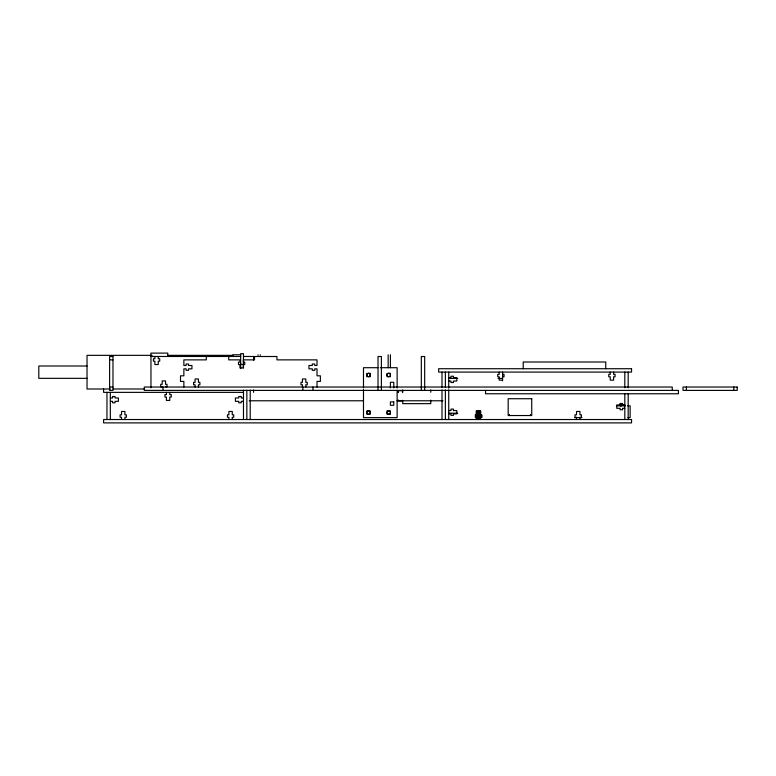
<?xml version="1.0" encoding="UTF-8"?>
<svg xmlns="http://www.w3.org/2000/svg" width="776" height="776" viewBox="0 0 776 776"><rect width="100%" height="100%" fill="white"/><g stroke="black" fill="none" stroke-linecap="round" stroke-linejoin="round"><path stroke-width="1.16" d="M398.146 392.52L398.66 390.716L402.337 390.716L402.637 392.52M398.146 400.29L397.845 400.92M402.337 400.92L402.637 400.29M240.676 354.787L232.829 354.787L232.829 355.922M152.096 355.35L87.028 355.35L87.028 388.999L110.328 388.999M167.761 355.35L232.829 355.35M150.951 356.475L240.676 356.475M243.48 356.475L253.577 356.475L253.577 360.064M109.61 359.87L112.976 359.87M240.676 364.322L243.48 364.322M87.028 366.01L38.8 366.01L38.8 378.339L87.028 378.339M377.902 367.708L363.488 367.708L363.488 387.922M380.308 367.708L397.128 367.708L397.128 387.922M367.97 373.324L370.21 373.324L370.21 376.68L366.854 376.68L366.854 373.324M388.155 373.324L390.406 373.324L390.406 376.68L387.04 376.68L387.04 373.324M502.567 374.333L504.022 374.333L504.022 376.796L502.567 376.796M448.732 377.699L450.972 377.699L450.972 376.234L453.446 376.234L453.446 377.699L456.812 377.699L456.812 381.055L453.446 381.055L453.446 382.519L450.972 382.519L450.972 381.055L448.732 381.055M448.732 378.426L457.704 378.426M498.085 378.426L502.567 378.426M502.567 380.162L499.201 380.162L499.201 376.796L497.746 376.796L497.746 374.333L499.201 374.333L499.201 372.082M162.165 386.758L160.71 386.758L160.71 384.285L162.165 384.285L162.165 380.919L165.53 380.919L165.53 384.285L166.995 384.285L166.995 386.758L165.53 386.758M109.61 387.03L112.976 387.03M113.248 388.999L144.598 388.999M243.48 392.365L103.596 392.365L103.596 388.999M110.328 397.972L112.569 397.972L112.569 396.507L115.042 396.507L115.042 397.972L118.408 397.972L118.408 401.337L115.042 401.337L115.042 402.792L112.569 402.792L112.569 401.337L110.328 401.337M243.48 397.972L241.239 397.972L241.239 396.507L238.766 396.507L238.766 397.972L235.409 397.972L235.409 401.337L238.766 401.337L238.766 402.792L241.239 402.792L241.239 401.337L243.48 401.337M249.271 400.775L363.052 400.775M396.953 400.775L442.95 400.775M398.253 400.144L398.66 400.901L402.337 400.901M620.053 404.16L622.371 404.16M624.816 404.946L622.575 404.946L622.575 403.491L620.102 403.491L620.102 404.946L616.736 404.946L616.736 408.312L620.102 408.312L620.102 409.767L622.575 409.767L622.575 408.312L624.816 408.312M620.887 405.285L624.816 405.285M616.406 405.848L625.301 405.848M627.716 405.848L630.141 405.848L630.141 417.624L627.978 417.624M448.732 410.553L450.972 410.553L450.972 409.097L453.446 409.097L453.446 410.553L456.812 410.553L456.812 413.918L453.446 413.918L453.446 415.373L450.972 415.373L450.972 413.918L448.732 413.918M476.774 411.455L480.14 411.455M448.732 413.191L457.704 413.191M367.97 414.268L370.21 414.268L370.21 410.902L366.854 410.902L366.854 414.268M388.155 414.268L390.406 414.268L390.406 410.902L387.04 410.902L387.04 414.268M476.774 414.82L475.31 414.82L475.31 417.284L476.774 417.284M480.14 414.82L481.595 414.82L481.595 417.284L480.14 417.284M574.773 417.624L581.981 417.624M397.845 390.716L398.36 392.52M733.834 387.03L733.834 390.396M686.391 387.03L686.391 390.396M672.249 390.396L672.249 387.03L144.307 387.03L144.307 390.396L678.437 390.396L678.437 393.762L485.534 393.762L485.534 390.396M628.182 372.082L628.182 387.787M628.182 393.432L628.182 419.525M624.816 372.082L624.816 387.787M624.816 393.432L624.816 419.525M620.887 405.848L620.887 406.343M613.603 372.082L613.603 374.333L615.058 374.333L615.058 376.796L613.603 376.796L613.603 380.162L610.237 380.162L610.237 376.796L608.782 376.796L608.782 374.333L610.237 374.333L610.237 372.082M605.746 368.726L605.746 361.994L523.208 361.994L523.208 368.726M579.953 419.525L579.953 417.284L581.408 417.284L581.408 414.82L579.953 414.82L579.953 411.455L576.587 411.455L576.461 414.811L575.006 414.811L575.006 417.284L576.461 417.284L576.461 419.525M530.493 414.413L530.493 415.538M509.405 414.413L509.405 415.538M502.567 372.082L502.567 380.822M481.818 415.218L481.818 417.372M481.256 415.218L481.256 417.372M480.693 410.902L480.693 419.525M480.14 410.902L480.14 419.525M479.578 410.902L479.578 419.525M479.015 410.902L479.015 419.525M478.452 410.902L478.452 419.525M477.89 410.902L477.89 419.525M477.337 410.902L477.337 419.525M476.774 410.902L476.774 419.525M476.212 410.902L476.212 419.525M475.649 415.218L475.649 417.372M448.732 372.082L448.732 388.136M448.732 389.872L448.732 419.525M445.366 372.082L445.366 387.505M445.366 389.872L445.366 419.525M442 372.082L442 387.505M442 389.872L442 419.525M430.777 389.95L430.777 392.268M430.777 400.106L430.777 403.646L402.734 403.646L402.734 401.037M424.685 390.396L424.685 356.504L421.32 356.504L421.32 390.396M402.734 389.95L402.734 391.919M398.253 391.317L398.253 391.919M397.128 390.299L397.128 417.634L363.488 417.634L363.488 389.668M393.762 387.903L393.762 382.296L390.406 382.296L390.406 387.903M390.406 354.787L390.406 367.678M388.155 354.787L388.155 367.688M381.385 390.396L381.385 356.504L378.028 356.504L378.028 390.396M317.015 387.03L317.015 381.423L320.372 381.423L320.372 375.817L317.015 375.817L317.015 368.842L314.765 368.842L314.765 370.298L312.301 370.298L312.301 368.842L308.935 368.842L308.935 365.477L312.301 365.477L312.301 364.022L314.765 364.022L314.765 365.477L317.015 365.477L317.015 359.87L276.945 359.87L276.945 356.504L254.518 356.504L254.518 359.87L243.305 359.87L243.305 362.111L244.76 362.111L244.76 364.575L243.305 364.575L243.305 367.94L239.939 367.94L239.939 364.575L238.484 364.575L238.484 362.111L239.939 362.111L239.939 359.87L228.726 359.87L228.726 356.504M312.961 387.03L312.961 390.396M305.793 387.03L305.793 384.789L307.257 384.789L307.257 382.325L305.793 382.325L305.793 378.96L302.436 378.96L302.436 382.325L300.972 382.325L300.972 384.789L302.436 384.789L302.436 387.03M302.863 387.03L302.863 390.396M260.3 354.787L260.3 355.379M258.059 354.787L258.059 355.379M253.577 389.969L253.577 392.365M250.211 390.115L250.211 419.525M246.846 390.173L246.846 419.525M243.48 367.95L243.48 353.672L240.676 353.672L240.676 368.581M243.48 390.115L243.48 419.525M232.266 419.525L232.266 417.284L233.721 417.284L233.721 414.82L232.266 414.82L232.266 411.455L228.901 411.455L228.901 414.82L227.446 414.82L227.446 417.284L228.901 417.284L228.901 419.525M206.29 356.504L206.29 359.87L183.864 359.87L183.864 365.477L186.104 365.477L186.104 364.022L188.568 364.022L188.568 365.477L191.934 365.477L191.934 368.842L188.568 368.842L188.568 370.298L186.104 370.298L186.104 368.842L183.864 368.842L183.864 375.817L180.498 375.817L180.498 381.423L183.864 381.423L183.864 387.03M198.443 387.03L198.443 384.789L199.898 384.789L199.898 382.325L198.443 382.325L198.443 378.96L195.077 378.96L195.077 382.325L193.622 382.325L193.622 384.789L195.077 384.789L195.077 387.03M169.769 392.365L169.769 394.606L171.224 394.606L171.224 397.07L169.769 397.07L169.769 400.435L166.404 400.435L166.404 397.07L164.948 397.07L164.948 394.606L166.404 394.606L166.404 392.365M167.781 356.475L167.781 353.109L150.951 353.109L150.951 387.796M162.989 387.03L162.989 390.396M158.246 356.475L158.246 358.716L159.701 358.716L159.701 361.18L158.246 361.18L158.246 364.545L154.88 364.545L154.88 361.18L153.425 361.18L153.425 358.716L154.88 358.716L154.88 356.475M124.907 419.525L124.907 417.284L126.372 417.284L126.372 414.82L124.907 414.82L124.907 411.455L121.541 411.455L121.541 414.82L120.086 414.82L120.086 417.284L121.541 417.284L121.541 419.525M110.328 392.365L110.328 419.525M106.962 392.365L106.962 419.525M112.976 356.504L109.61 356.504L109.61 390.396L112.976 390.396L112.976 356.504M631.548 368.726L438.644 368.726L438.644 372.082L631.548 372.082L631.548 368.726M737.2 387.03L683.025 387.03L683.025 390.396L737.2 390.396L737.2 387.03M531.725 398.719L508.173 398.719L508.173 415.538L531.725 415.538L531.725 398.719M393.762 401.929L390.406 401.929L390.406 405.295L393.762 405.295L393.762 401.929M631.548 419.525L103.596 419.525L103.596 422.891L631.548 422.891L631.548 419.525M367.688 376.457A1.678 1.678 0 0 0 370.21 375.002A1.678 1.678 0 0 0 367.688 373.547A1.678 1.678 0 0 0 367.688 376.457M367.688 414.045A1.678 1.678 0 0 0 370.21 412.589A1.678 1.678 0 0 0 367.688 411.135A1.678 1.678 0 0 0 367.688 414.045M387.874 376.457A1.678 1.678 0 0 0 390.406 375.002A1.678 1.678 0 0 0 387.874 373.547A1.678 1.678 0 0 0 387.874 376.457M387.874 414.045A1.678 1.678 0 0 0 390.406 412.589A1.678 1.678 0 0 0 387.874 411.135A1.678 1.678 0 0 0 387.874 414.045"/></g></svg>
